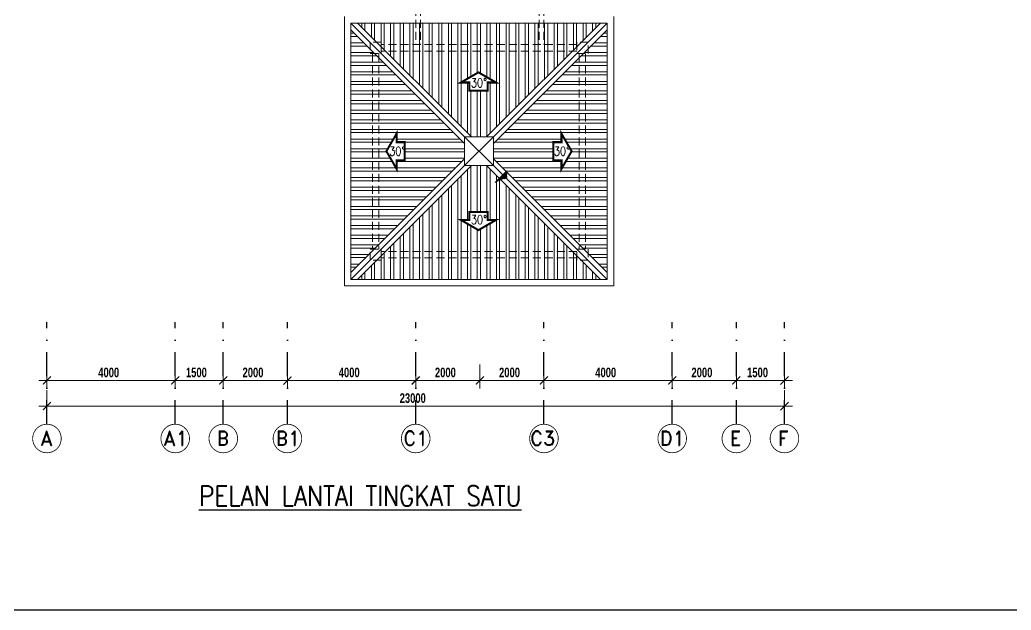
# Model space of a CAD drawing. Header units: inches. Extents: x -106637491 to 103561800, y -86378143 to 103507007.
# Drawn here: x 33852 to 64768, y 13688 to 32106 of the extents above; entities that cross this region are included whole.
import ezdxf

# ---------------------------------------------------------------- set-up
doc = ezdxf.new("R2010")
doc.units = ezdxf.units.IN
doc.header["$MEASUREMENT"] = 0
for name, pattern in [('DASHDOT', [1, 0.5, -0.25, 0, -0.25]), ('DASHED2', [0.375, 0.25, -0.125]), ('HIDDEN', [0.375, 0.25, -0.125])]:
    doc.linetypes.add(name, pattern=pattern)
doc.layers.get('0').update_dxf_attribs({"color": 255})
for name, color, linetype, lineweight in [('dim', 8, 'Continuous', 20), ('HATCH', 8, 'Continuous', 25), ('LW', 8, 'Continuous', 20), ('ROOF', 8, 'Continuous', 20), ('t3', 8, 'Continuous', 25)]:
    doc.layers.add(name, color=color, linetype=linetype, lineweight=lineweight)
for name, color, linetype in [('FF-TEXT', 7, 'Continuous'), ('GRID', 8, 'DASHDOT'), ('GRID-TEXT', 8, 'Continuous'), ('t.block', 4, 'Continuous')]:
    doc.layers.add(name, color=color, linetype=linetype)
doc.styles.add('LAILA', font='romans.shx', dxfattribs={"width": 0.85, "height": 350})
doc.styles.add('style1', font='romand.shx', dxfattribs={"height": 250})
doc.styles.add('style2', font='sanssb__.ttf', dxfattribs={"height": 1200})

msp = doc.modelspace()

# ---------------------------------------------------------------- hatches: boundary and pattern name
at = {"layer": 'LW'}
h = msp.add_hatch(dxfattribs=at)
h.set_pattern_fill('U', color=256, scale=12.32, angle=-135.0000000000001, style=0, pattern_type=0)
h.set_pattern_definition([(45.00000000000006, (-419741.6679172395, -247566.779525112), (-8.711555544218267, 8.711555544218267), [])])
edge = h.paths.add_edge_path()
edge.add_line((49037.97206001455, 27407.91743343917), (48602.39428280393, 26972.33965622808))
edge.add_arc((49037.97206001455, 26536.76187901699), 615.9999999999774, -270, -224.9999999999941, ccw=False)
edge.add_line((49037.97206001455, 27152.76187901699), (49037.97206001455, 27407.91743343871))
at = {"layer": 'ROOF'}
h = msp.add_hatch(dxfattribs=at)
h.set_pattern_fill('ANSI32', color=256, scale=800, angle=45, style=0)
h.set_pattern_definition([(90, (2419615.36535161, 1055885.329518789), (-300, 5.684341886080801e-14), []), (90, (2419715.365351442, 1055985.329518621), (-300, 5.684341886080801e-14), [])])
h.paths.add_polyline_path([(44397.49190075794, 32005.75777430541), (51947.49190075794, 32005.75777430541), (48410.35986640031, 28455.75777430448), (47934.62393511186, 28455.75777430495)])
h.paths.add_polyline_path([(47871.47173488984, 30150.22941787296), (47606.7264513346, 30150.22941787343), (48154.75815216923, 30466.63566787157), (48702.78985300014, 30150.2294178697), (48438.04456944863, 30150.2294178711), (48438.04456944863, 29898.53260468214), (47871.47173488984, 29898.53260468214)], flags=16)
h = msp.add_hatch(dxfattribs=at)
h.set_pattern_fill('ANSI32', color=256, scale=800, angle=315, style=0)
h.set_pattern_definition([(180, (-2323270.381550095, 1055885.329518789), (-1.13686837721616e-13, 300), []), (180, (-2323370.381549927, 1055785.329518957), (-1.13686837721616e-13, 300), [])])
h.paths.add_polyline_path([(47722.49190075794, 28243.62573994917), (44172.49190075794, 31793.62573994917), (44172.49190075794, 24217.88980866049), (47722.49190075794, 27767.88980866119)])
h.paths.add_polyline_path([(45600.39607725019, 27722.47135702509), (45600.39607725019, 27457.72607347032), (45283.98982725019, 28005.75777430495), (45600.39607725391, 28553.78947513585), (45600.39607725019, 28289.04419158434), (45852.09289043868, 28289.04419158434), (45852.09289043868, 27722.47135702509)], flags=16)
h = msp.add_hatch(dxfattribs=at)
h.set_pattern_fill('ANSI32', color=256, scale=800, angle=315, style=0)
h.set_pattern_definition([(0, (2419615.36535161, 1055885.329518789), (1.13686837721616e-13, 300), []), (0, (2419715.365351442, 1055785.329518957), (1.13686837721616e-13, 300), [])])
h.paths.add_polyline_path([(48622.49190075794, 28243.62573994917), (52172.49190075794, 31793.62573994917), (52172.49190075794, 24217.88980866049), (48622.49190075794, 27767.88980866119)])
h.paths.add_polyline_path([(50744.5877242657, 27722.47135702509), (50744.5877242657, 27457.72607347032), (51060.99397426198, 28005.75777430495), (50744.58772426198, 28553.78947513585), (50744.58772426198, 28289.04419158434), (50492.89091107348, 28289.04419158434), (50492.89091107348, 27722.47135702509)], flags=16)
h = msp.add_hatch(dxfattribs=at)
h.set_pattern_fill('ANSI32', color=256, scale=800, angle=45, style=0)
h.set_pattern_definition([(270, (2419615.36535161, -999873.8139701788), (-300, -5.684341886080801e-14), []), (270, (2419715.365351442, -999973.8139700107), (-300, -5.684341886080801e-14), [])])
h.paths.add_polyline_path([(44397.49190075794, 24005.75777430448), (51947.49190075794, 24005.75777430448), (48410.35986640031, 27555.75777430541), (47934.62393511186, 27555.75777430495)])
h.paths.add_polyline_path([(47871.47173488984, 25861.28613073693), (47606.7264513346, 25861.28613073647), (48154.75815216923, 25544.87988073833), (48702.78985300014, 25861.28613074019), (48438.04456944863, 25861.28613073879), (48438.04456944863, 26112.98294392775), (47871.47173488984, 26112.98294392775)], flags=16)

# ---------------------------------------------------------------- linework, layer by layer
at = {"linetype": 'ByBlock', "const_width": 37.5}
for points in [[(34822.49190075794, 20979.69837187871), (34572.49190075794, 20729.69837187871)], [(38822.49190075794, 20979.69837187871), (38572.49190075794, 20729.69837187871)], [(38572.49190075794, 20729.69837187871), (38822.49190075794, 20979.69837187871)], [(40072.49190075422, 20729.69837187871), (40322.49190075422, 20979.69837187871)], [(40322.49190075422, 20979.69837187871), (40072.49190075422, 20729.69837187871)], [(42072.49190077657, 20729.69837187871), (42322.49190077657, 20979.69837187871)], [(42322.49190077657, 20979.69837187871), (42072.49190077657, 20729.69837187871)], [(46322.49190077657, 20979.69837187871), (46072.49190077657, 20729.69837187871)], [(46072.49190077657, 20729.69837187871), (46322.49190077657, 20979.69837187871)], [(48072.49190077657, 20729.69837187871), (48322.49190077657, 20979.69837187871)], [(48322.49190077657, 20979.69837187871), (48072.49190077657, 20729.69837187871)], [(50322.49190077657, 20979.69837187871), (50072.49190077657, 20729.69837187871)], [(50072.49190077657, 20729.69837187871), (50322.49190077657, 20979.69837187871)], [(54072.4919007803, 20729.69837187871), (54322.4919007803, 20979.69837187871)], [(54322.4919007803, 20979.69837187871), (54072.4919007803, 20729.69837187871)], [(56072.49190076167, 20729.69837187871), (56322.49190076167, 20979.69837187871)], [(56322.49190080265, 20979.69837187871), (56072.49190080265, 20729.69837187871)], [(57572.49190080265, 20729.69837187871), (57822.49190080265, 20979.69837187871)], [(34822.49190075794, 20179.69837187871), (34572.49190075794, 19929.69837187871)], [(57572.49190080265, 19929.69837187871), (57822.49190080265, 20179.69837187871)]]:
    msp.add_lwpolyline(points, dxfattribs=at)
at = {"layer": 'dim'}
for p, q in [((34697.49190075794, 21349.3092333047), (34697.49190075794, 20604.69837187871)), ((38697.49190075794, 21349.3092333047), (38697.49190075794, 20604.69837187871)), ((38697.49190075794, 21349.30923330493), (38697.49190075794, 20604.69837187871)), ((40197.49190075422, 21349.3092333047), (40197.49190075422, 20604.69837187871)), ((40197.49190075422, 21349.30923330493), (40197.49190075422, 20604.69837187871)), ((42197.49190077657, 21349.30923330493), (42197.49190077657, 20604.69837187871)), ((42197.49190077657, 21349.3092333047), (42197.49190077657, 20604.69837187871)), ((46197.49190077657, 21349.30923330493), (46197.49190077657, 20604.69837187871)), ((46197.49190077657, 21349.30923330493), (46197.49190077657, 20604.69837187871)), ((48197.49190077657, 21349.30923330493), (48197.49190077657, 20604.69837187871)), ((48197.49190077657, 21349.30923330493), (48197.49190077657, 20604.69837187871)), ((50197.49190077657, 21349.30923330493), (50197.49190077657, 20604.69837187871)), ((50197.49190077657, 21349.30923330493), (50197.49190077657, 20604.69837187871)), ((54197.4919007803, 21349.3092333047), (54197.4919007803, 20604.69837187871)), ((54197.4919007803, 21349.30923330493), (54197.4919007803, 20604.69837187871)), ((56197.49190076167, 21349.3092333047), (56197.49190076167, 20604.69837187871)), ((56197.49190080265, 21349.3092333047), (56197.49190080265, 20604.69837187871)), ((57697.49190080265, 21349.30923330493), (57697.49190080265, 20604.69837187871)), ((34447.49190075794, 20854.69837187871), (38947.49190075794, 20854.69837187871)), ((38447.49190075794, 20854.69837187871), (40447.49190075422, 20854.69837187871)), ((39947.49190075422, 20854.69837187871), (42447.49190077657, 20854.69837187871)), ((41947.49190077657, 20854.69837187871), (46447.49190077657, 20854.69837187871)), ((45947.49190077657, 20854.69837187871), (48447.49190077657, 20854.69837187871)), ((47947.49190077657, 20854.69837187871), (50447.49190077657, 20854.69837187871)), ((49947.49190077657, 20854.69837187871), (54447.4919007803, 20854.69837187871)), ((53947.4919007803, 20854.69837187871), (56447.49190076167, 20854.69837187871)), ((55947.49190080265, 20854.69837187871), (57947.49190080265, 20854.69837187871)), ((34697.49190075794, 20549.30923330446), (34697.49190075794, 19804.69837187871)), ((57697.49190080265, 20549.30923330493), (57697.49190080265, 19804.69837187871)), ((34447.49190075794, 20054.69837187871), (57947.49190080265, 20054.69837187871))]:
    msp.add_line(p, q, dxfattribs=at)
at = {"layer": 'GRID', "ltscale": 1500}
for p, q in [((34697.49190075794, 19489.25648065738), (34697.49190075794, 22675.79747227987)), ((38697.49190075794, 19489.25648065784), (38697.49190075794, 22675.79747228033)), ((40197.49190075422, 19489.25648065784), (40197.49190075422, 22675.79747228033)), ((42197.49190077657, 19489.25648065854), (42197.49190077657, 22675.79747228103)), ((46197.49190077657, 19489.25648065924), (46197.49190077657, 22675.79747228173)), ((50197.49190077657, 19489.25648065924), (50197.49190077657, 22675.79747228173)), ((54197.4919007803, 19489.25648065784), (54197.4919007803, 22675.79747228033)), ((56197.49190080265, 19489.25648065784), (56197.49190080265, 22675.79747228033)), ((57697.49190080265, 19489.25648065738), (57697.49190080265, 22675.79747227987))]:
    msp.add_line(p, q, dxfattribs=at)
at = {"layer": 'GRID-TEXT', "const_width": 24.749999997525}
for points in [[(35142.99190071324, 19043.75648070208, 0.9999999999999999), (34251.99190080265, 19043.75648070208, 0.4142135623730952), (34697.49190075794, 18598.25648074679, 0.4142135623730958), (35142.99190071324, 19043.75648070208, 1)], [(39142.99190071324, 19043.75648070255, 0.9999999999999999), (38251.99190080265, 19043.75648070255, 0.4142135623730952), (38697.49190075794, 18598.25648074725, 0.4142135623730958), (39142.99190071324, 19043.75648070255, 1)], [(40642.99190070952, 19043.75648070255, 0.9999999999999999), (39751.99190079892, 19043.75648070255, 0.4142135623730952), (40197.49190075422, 18598.25648074702, 0.4142135623730958), (40642.99190070952, 19043.75648070255, 1)], [(42642.99190073187, 19043.75648070232, 0.9999999999999999), (41751.99190081755, 19043.75648070232, 0.4142135623730952), (42197.49190077657, 18598.25648074679, 0.4142135623730958), (42642.99190073187, 19043.75648070232, 1)], [(46642.99190073559, 19043.75648070255, 0.9999999999999999), (45751.99190082127, 19043.75648070255, 0.4142135623730952), (46197.4919007803, 18598.25648074725, 0.4142135623730958), (46642.99190073559, 19043.75648070255, 1)], [(50642.99190073559, 19043.75648070255, 0.9999999999999999), (49751.99190082127, 19043.75648070255, 0.4142135623730952), (50197.4919007803, 18598.25648074725, 0.4142135623730958), (50642.99190073559, 19043.75648070255, 1)], [(54642.99190073559, 19043.75648070255, 0.9999999999999999), (53751.991900825, 19043.75648070255, 0.4142135623730952), (54197.4919007803, 18598.25648074725, 0.4142135623730958), (54642.99190073559, 19043.75648070255, 1)], [(56642.99190075794, 19043.75648070255, 0.9999999999999999), (55751.99190084735, 19043.75648070255, 0.4142135623730952), (56197.49190080265, 18598.25648074725, 0.4142135623730958), (56642.99190075794, 19043.75648070255, 1)], [(58142.99190075794, 19043.75648070255, 0.9999999999999999), (57251.99190084735, 19043.75648070255, 0.4142135623730952), (57697.49190080265, 18598.25648074725, 0.4142135623730958), (58142.99190075794, 19043.75648070255, 1)]]:
    msp.add_lwpolyline(points, format="xyb", dxfattribs=at)
at = {"layer": 'HATCH', "const_width": 63.28124999997057}
for points in [[(47871.47173488984, 30150.22941787296), (47606.7264513346, 30150.22941787343), (48154.75815216923, 30466.63566787157), (48702.78985300014, 30150.2294178697), (48438.04456944863, 30150.2294178711), (48438.04456944863, 29898.53260468214), (47871.47173488984, 29898.53260468214)], [(45600.39607725019, 27722.47135702509), (45600.39607725019, 27457.72607347032), (45283.98982725019, 28005.75777430495), (45600.39607725391, 28553.78947513585), (45600.39607725019, 28289.04419158434), (45852.09289043868, 28289.04419158434), (45852.09289043868, 27722.47135702509)], [(50744.5877242657, 27722.47135702509), (50744.5877242657, 27457.72607347032), (51060.99397426198, 28005.75777430495), (50744.58772426198, 28553.78947513585), (50744.58772426198, 28289.04419158434), (50492.89091107348, 28289.04419158434), (50492.89091107348, 27722.47135702509)], [(47871.47173488984, 25861.28613073693), (47606.7264513346, 25861.28613073647), (48154.75815216923, 25544.87988073833), (48702.78985300014, 25861.28613074019), (48438.04456944863, 25861.28613073879), (48438.04456944863, 26112.98294392775), (47871.47173488984, 26112.98294392775)]]:
    msp.add_lwpolyline(points, close=True, dxfattribs=at)
at = {"layer": 'LW', "linetype": 'HIDDEN', "ltscale": 1000}
for p, q in [((46197.4919007803, 34355.75777431938), (46197.4919007803, 31330.75777430495)), ((46347.4919007803, 34355.75777431938), (46347.4919007803, 31330.75777430495)), ((50047.4919007803, 34355.75777431938), (50047.4919007803, 31330.75777430495)), ((50197.4919007803, 34355.75777431938), (50197.4919007803, 31330.75777430495)), ((51222.49190075794, 31330.75777430495), (45122.49190075794, 31330.75777430495)), ((44847.49190075794, 31055.75777430495), (44847.49190075794, 24955.75777430495)), ((45047.49190075794, 31055.75777430495), (45047.49190075794, 24955.75777430495)), ((51222.49190075794, 31130.75777430495), (45122.49190075794, 31130.75777430495)), ((51297.49190075794, 31055.75777430495), (51297.49190075794, 24955.75777430495)), ((51497.49190075794, 31055.75777430495), (51497.49190075794, 24955.75777430495)), ((51222.49190075794, 24880.75777430495), (45122.49190075794, 24880.75777430495)), ((51222.49190075794, 24680.75777430495), (45122.49190075794, 24680.75777430495))]:
    msp.add_line(p, q, dxfattribs=at)
for points in [[(45122.49190075794, 31055.75777430495), (45122.49190075794, 31405.75777430495), (44772.49190075794, 31405.75777430495), (44772.49190075794, 31055.75777430495)], [(45122.49190075794, 31055.75777430495), (45122.49190075794, 31405.75777430495), (44772.49190075794, 31405.75777430495), (44772.49190075794, 31055.75777430495)], [(51572.49190075794, 31055.75777430495), (51572.49190075794, 31405.75777430495), (51222.49190075794, 31405.75777430495), (51222.49190075794, 31055.75777430495)], [(51572.49190075794, 31055.75777430495), (51572.49190075794, 31405.75777430495), (51222.49190075794, 31405.75777430495), (51222.49190075794, 31055.75777430495)], [(45122.49190075794, 24955.75777430495), (45122.49190075794, 24605.75777430495), (44772.49190075794, 24605.75777430495), (44772.49190075794, 24955.75777430495)], [(45122.49190075794, 24955.75777430495), (45122.49190075794, 24605.75777430495), (44772.49190075794, 24605.75777430495), (44772.49190075794, 24955.75777430495)], [(51572.49190075794, 24955.75777430495), (51572.49190075794, 24605.75777430495), (51222.49190075794, 24605.75777430495), (51222.49190075794, 24955.75777430495)], [(51572.49190075794, 24955.75777430495), (51572.49190075794, 24605.75777430495), (51222.49190075794, 24605.75777430495), (51222.49190075794, 24955.75777430495)]]:
    msp.add_lwpolyline(points, close=True, dxfattribs=at)
at = {"layer": 'ROOF'}
for p, q in [((43972.49190075794, 32205.75777430541), (43972.49190075794, 23805.75777430495)), ((52372.49190075794, 23805.75777430495), (52372.49190075794, 32205.75777430541)), ((43972.49190075794, 23805.75777430495), (52372.49190075794, 23805.75777430495))]:
    msp.add_line(p, q, dxfattribs=at)
at = {"layer": 'ROOF', "linetype": 'Continuous', "ltscale": 2000}
for p, q in [((44172.49190075794, 32005.75777430541), (52172.49190075794, 32005.75777430518)), ((47722.49190075794, 28455.75777430495), (44172.49190075794, 32005.75777430448)), ((47934.62393511186, 28455.75777430495), (44384.62393511186, 32005.75777430541)), ((48410.35986640031, 28455.75777430448), (51960.35986640031, 32005.75777430541)), ((48622.49190075794, 28455.75777430471), (52172.49190075794, 32005.75777430448)), ((52172.49190075794, 24005.75777430495), (52172.49190075794, 32005.75777430518)), ((47722.49190075794, 28243.62573994824), (44172.49190075794, 31793.62573994917)), ((44172.49190075794, 31647.50737469632), (44172.49190075794, 24005.75777430495)), ((48622.49190075794, 28243.62573994941), (52172.49190075794, 31793.62573994917)), ((47722.49190075794, 28455.75777430495), (48622.49190075794, 27555.75777430495)), ((48622.49190075794, 28455.75777430448), (47722.49190075794, 27555.75777430495)), ((44172.49190075794, 24217.88980865979), (47722.49190075794, 27767.88980866072)), ((44172.49190075794, 24005.75777430495), (47722.49190075794, 27555.75777430495)), ((44384.62393511186, 24005.75777430518), (47934.62393511186, 27555.75777430518)), ((51960.35986640031, 24005.75777430518), (48410.35986640031, 27555.75777430495)), ((52172.49190075794, 24217.88980866049), (48622.49190075794, 27767.88980866119)), ((52172.49190075794, 24005.75777430495), (48622.49190075794, 27555.75777430518)), ((44397.49190075794, 24005.75777430495), (51947.49190075794, 24005.75777430495))]:
    msp.add_line(p, q, dxfattribs=at)
at = {"layer": 'ROOF', "linetype": 'DASHED2', "ltscale": 2000}
for p, q in [((44172.49190075794, 32005.75777430541), (44172.49190075794, 24005.75777430495)), ((44397.49190075794, 32005.75777430541), (51947.49190075794, 32005.75777430541)), ((44172.49190075794, 24005.75777430495), (52172.49190075794, 24005.75777430495))]:
    msp.add_line(p, q, dxfattribs=at)
at = {"layer": 'ROOF', "linetype": 'Continuous', "ltscale": 2000}
msp.add_lwpolyline([(47722.49190075794, 28455.75777430495), (48622.49190075794, 28455.75777430448), (48622.49190075794, 27555.75777430495), (47722.49190075794, 27555.75777430495)], close=True, dxfattribs=at)
at = {"layer": 't.block', "color": 7, "ltscale": 0.5}
msp.add_lwpolyline([(112190.3452261765, 13687.77825097699), (17335.15376728773, 13687.77825097699), (17335.15376728773, 78550.35845191497), (112190.3452261765, 78550.35845191497)], close=True, dxfattribs=at)

# ---------------------------------------------------------------- texts
at = {"layer": 'dim', "style": 'style2', "width": 0.7}
for s, p in [('4000', (36297.49190075794, 20954.69837187871)), ('1500', (39032.49190075422, 20954.69837187871)), ('2000', (40797.4919007654, 20954.69837187871)), ('4000', (43797.49190077657, 20954.69837187871)), ('2000', (46797.49190077657, 20954.69837187871)), ('2000', (48797.49190077657, 20954.69837187871)), ('4000', (51797.4919007803, 20954.69837187871)), ('2000', (54797.49190076912, 20954.69837187871)), ('1500', (56532.49190080265, 20954.69837187871)), ('23000', (45697.4919007803, 20154.69837187871))]:
    msp.add_text(s, height=300, dxfattribs=at).set_placement(p)
at = {"layer": 'FF-TEXT', "color": 3, "style": 'LAILA', "width": 0.85}
msp.add_text('%%uPELAN LANTAI TINGKAT SATU', height=625, dxfattribs=at).set_placement((39437.9232796763, 16938.90586372151))
at = {"layer": 'GRID-TEXT', "style": 'style1'}
for s, p in [('A', (34488.82509939844, 18828.15350293682)), ('A1', (38326.72317795182, 18828.15350293729)), ('B', (39988.82509939471, 18828.15350293729)), ('B1', (41831.55615174124, 18828.15350293706)), ('C1', (45807.61940758402, 18828.15350293729)), ('C3', (49763.54985020781, 18828.15350293729)), ('D1', (53807.41530913959, 18828.15350293729)), ('E', (55988.82509944314, 18828.15350293729)), ('F', (57488.82509944314, 18828.15350293729))]:
    msp.add_text(s, height=449.999999955, dxfattribs=at).set_placement(p)
at = {"layer": 't3', "style": 'style1', "width": 0.8}
for p in [(47915.79975722084, 29999.00476673397), (45368.78464178467, 27866.10696852661), (50504.77058829839, 27866.10696852661), (47915.79975722084, 25731.26078187616)]:
    msp.add_text('30%%D', height=281.2499999998692, dxfattribs=at).set_placement(p)

doc.saveas('drawing.dxf')
